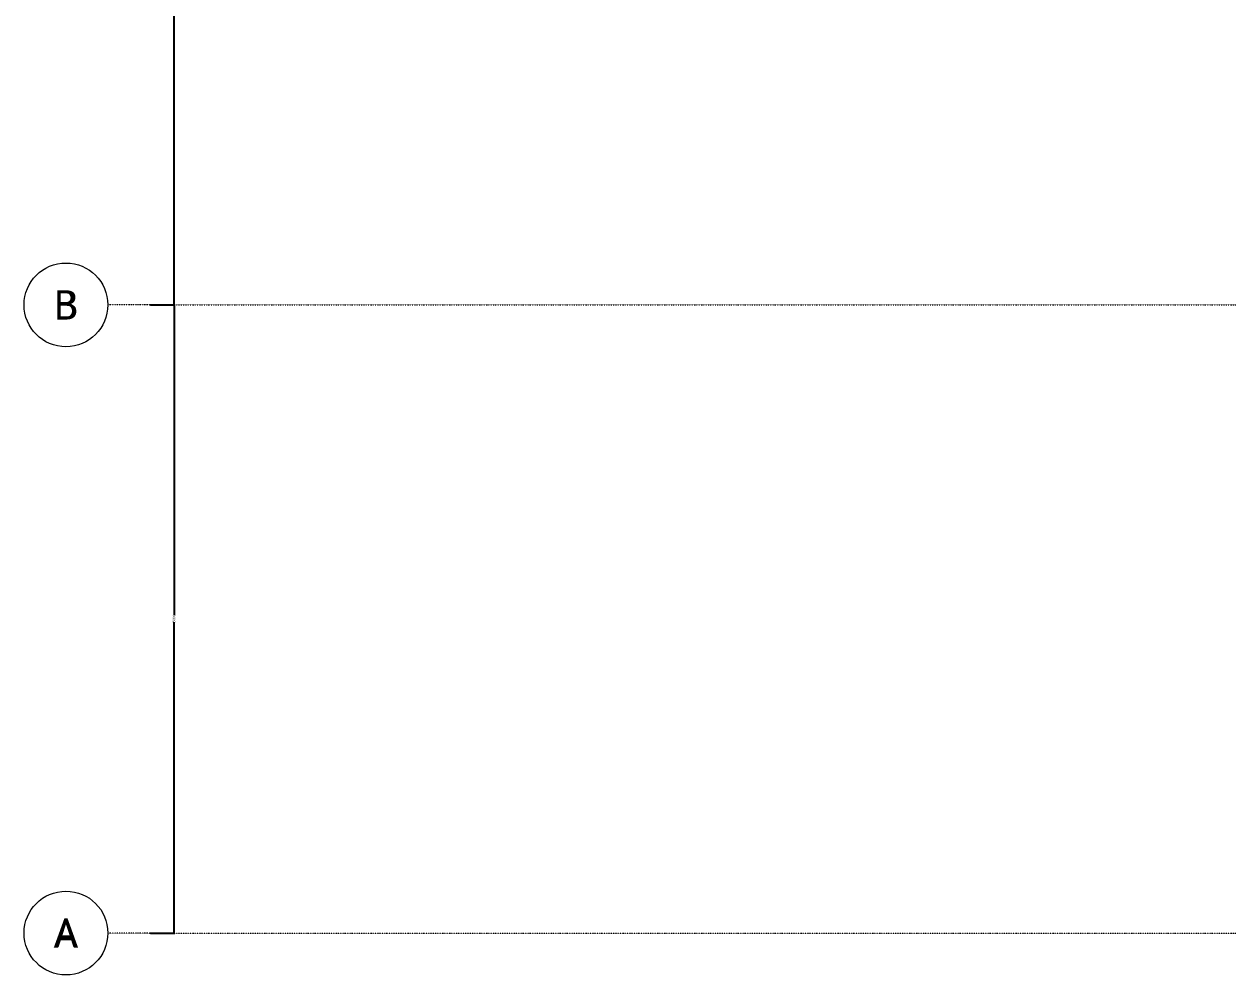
# Model space of a CAD drawing. Extents: x -32000 to 290600, y -29000 to 131250.
# Drawn here: x -32000 to -3256, y -1000 to 21705 of the extents above; entities that cross this region are included whole.
import ezdxf
from ezdxf.enums import TextEntityAlignment as Align

# ---------------------------------------------------------------- set-up
doc = ezdxf.new("R2010")
doc.units = 0
doc.header["$LTSCALE"] = 10
doc.linetypes.add('H12PL3$0$JJP_三點線', pattern=[0.9, 0.3, -0.15, 0, -0.15, 0, -0.15, 0, -0.15])
doc.linetypes.add('XFM7P30ICA$0$H12PL3$0$JJP_三點線', pattern=[0.9, 0.3, -0.15, 0, -0.15, 0, -0.15, 0, -0.15])
for name, color, linetype in [('H12PL3$0$A-DIM', 252, 'Continuous'), ('H12PL3$0$S-GRID', 252, 'Continuous'), ('XFM7P30ICA$0$H12PL3$0$A-DIM', 252, 'Continuous'), ('XFM7P30ICA$0$H12PL3$0$S-GRID', 252, 'Continuous')]:
    doc.layers.add(name, color=color, linetype=linetype)
doc.styles.add('H12PL3$0$dim-txt', font='isocp.shx', dxfattribs={"width": 0.7, "bigfont": 'chineset.shx'})
doc.styles.add('H12PL3$0$Standard', font='', dxfattribs={"width": 0.8})
doc.styles.add('XFM7P30ICA$0$H12PL3$0$dim-txt', font='isocp.shx', dxfattribs={"width": 0.7, "bigfont": 'chineset.shx'})
doc.styles.add('XFM7P30ICA$0$H12PL3$0$Standard', font='isocp.shx', dxfattribs={"bigfont": 'chineset.shx'})
doc.styles.get('H12PL3$0$Standard').set_extended_font_data('Microsoft JhengHei')
doc.dimstyles.new('H12PL3$0$ARCH-dim-200MM', dxfattribs={"dimscale": 200, "dimtxt": 0.3, "dimasz": 0.1, "dimexe": 0.1, "dimexo": 0.1, "dimgap": 0.05, "dimtad": 1, "dimdec": 0, "dimlfac": 10, "dimrnd": 0.5, "dimdsep": 46, "dimtxsty": 'H12PL3$0$dim-txt', "dimblk": 'H12PL3$0$_Dot', "dimcen": 2, "dimclrd": 256, "dimclre": 256, "dimclrt": 256, "dimadec": 0, "dimazin": 0, "dimtfac": 1, "dimtix": 1, "dimtmove": 2, "dimatfit": 3, "dimldrblk": 'H12PL3$0$_OBLIQUE', "dimfxl": 1, "dimtvp": 1, "dimtolj": 1, "dimarcsym": 0})
doc.dimstyles.new('XFM7P30ICA$0$H12PL3$0$ARCH-dim-200MM', dxfattribs={"dimscale": 200, "dimtxt": 0.3, "dimasz": 0.1, "dimexe": 0.1, "dimexo": 0.1, "dimgap": 0.05, "dimtad": 1, "dimdec": 0, "dimlfac": 10, "dimrnd": 0.5, "dimdsep": 46, "dimtxsty": 'XFM7P30ICA$0$H12PL3$0$dim-txt', "dimblk": 'XFM7P30ICA$0$H12PL3$0$_Dot', "dimcen": 2, "dimclrd": 256, "dimclre": 256, "dimclrt": 256, "dimadec": 0, "dimazin": 0, "dimtfac": 1, "dimtix": 1, "dimtmove": 2, "dimatfit": 3, "dimldrblk": 'XFM7P30ICA$0$H12PL3$0$_OBLIQUE', "dimfxl": 1, "dimtvp": 1, "dimtolj": 1, "dimarcsym": 0})

# ---------------------------------------------------------------- blocks, each defined once
blk = doc.blocks.new('*D113')
at = {"layer": 'DEFPOINTS', "color": 0, "linetype": 'Continuous', "transparency": 16777216}
for p in [(-29000, 30000), (-29000, 15000), (-28420, 15000)]:
    blk.add_point(p, dxfattribs=at)
at = {"layer": 'H12PL3$0$A-DIM', "linetype": 'Continuous', "lineweight": -2, "transparency": 16777216}
for p, q in [((-28980, 30000), (-28400, 30000)), ((-28420, 29980), (-28420, 22588)), ((-28420, 15020), (-28420, 22412)), ((-28980, 15000), (-28400, 15000))]:
    blk.add_line(p, q, dxfattribs=at)
at = {"layer": 'H12PL3$0$A-DIM', "linetype": 'Continuous', "lineweight": 0, "transparency": 16777216, "insert": (-28420, 22500), "char_height": 60, "attachment_point": 5, "rotation": 90, "style": 'H12PL3$0$dim-txt'}
blk.add_mtext('\\A1;150000', dxfattribs=at)
blk = doc.blocks.new('H12PL3$0$_Dot')
blk = doc.blocks.new('H12PL3$0$_OBLIQUE')
at = {"color": 0, "linetype": 'ByBlock', "lineweight": -2}
blk.add_line((-0.5, -0.5), (0.5, 0.5), dxfattribs=at)
blk = doc.blocks.new('*D114')
at = {"layer": 'DEFPOINTS', "color": 0, "linetype": 'Continuous', "transparency": 16777216}
for p in [(-29000, 15000), (-29000, 0), (-28420, 0)]:
    blk.add_point(p, dxfattribs=at)
at = {"layer": 'H12PL3$0$A-DIM', "linetype": 'Continuous', "lineweight": -2, "transparency": 16777216}
for p, q in [((-28980, 15000), (-28400, 15000)), ((-28420, 14980), (-28420, 7588)), ((-28420, 20), (-28420, 7412)), ((-28980, 0), (-28400, 0))]:
    blk.add_line(p, q, dxfattribs=at)
at = {"layer": 'H12PL3$0$A-DIM', "linetype": 'Continuous', "lineweight": 0, "transparency": 16777216, "insert": (-28420, 7500), "char_height": 60, "attachment_point": 5, "rotation": 90, "style": 'H12PL3$0$dim-txt'}
blk.add_mtext('\\A1;150000', dxfattribs=at)
blk = doc.blocks.new('XFM7P30ICA$0$H12PL3$0$_Dot')
at = {"color": 0, "linetype": 'ByBlock', "lineweight": -2}
blk.add_line((-0.5, 0), (-1, 0), dxfattribs=at)
at = {"color": 0, "linetype": 'ByBlock', "const_width": 0.5}
blk.add_lwpolyline([(-0.25, 0, 1), (0.25, 0, 1)], format="xyb", close=True, dxfattribs=at)
blk = doc.blocks.new('*D632')
at = {"layer": 'DEFPOINTS', "color": 0, "linetype": 'Continuous', "transparency": 16777216}
for p in [(-29000, 30000), (-29000, 15000), (-28420, 15000)]:
    blk.add_point(p, dxfattribs=at)
at = {"layer": 'XFM7P30ICA$0$H12PL3$0$A-DIM', "linetype": 'Continuous', "lineweight": -2, "transparency": 16777216}
for p, q in [((-28980, 30000), (-28400, 30000)), ((-28420, 29980), (-28420, 22588)), ((-28420, 15020), (-28420, 22412)), ((-28980, 15000), (-28400, 15000))]:
    blk.add_line(p, q, dxfattribs=at)
at = {"layer": 'XFM7P30ICA$0$H12PL3$0$A-DIM', "linetype": 'Continuous', "lineweight": -2, "transparency": 16777216, "xscale": 20, "yscale": 20, "zscale": 20}
for p, rotation in [((-28420, 30000), 90), ((-28420, 15000), 270)]:
    blk.add_blockref('XFM7P30ICA$0$H12PL3$0$_Dot', p, dxfattribs=dict(at, rotation=rotation))
at = {"layer": 'XFM7P30ICA$0$H12PL3$0$A-DIM', "linetype": 'Continuous', "lineweight": 0, "transparency": 16777216, "insert": (-28420, 22500), "char_height": 60, "attachment_point": 5, "rotation": 90, "style": 'XFM7P30ICA$0$H12PL3$0$dim-txt'}
blk.add_mtext('\\A1;150000', dxfattribs=at)
blk = doc.blocks.new('XFM7P30ICA$0$H12PL3$0$_OBLIQUE')
at = {"color": 0, "linetype": 'ByBlock', "lineweight": -2}
blk.add_line((-0.5, -0.5), (0.5, 0.5), dxfattribs=at)
blk = doc.blocks.new('*D633')
at = {"layer": 'DEFPOINTS', "color": 0, "linetype": 'Continuous', "transparency": 16777216}
for p in [(-29000, 15000), (-29000, 0), (-28420, 0)]:
    blk.add_point(p, dxfattribs=at)
at = {"layer": 'XFM7P30ICA$0$H12PL3$0$A-DIM', "linetype": 'Continuous', "lineweight": -2, "transparency": 16777216}
for p, q in [((-28980, 15000), (-28400, 15000)), ((-28420, 14980), (-28420, 7588)), ((-28420, 20), (-28420, 7412)), ((-28980, 0), (-28400, 0))]:
    blk.add_line(p, q, dxfattribs=at)
at = {"layer": 'XFM7P30ICA$0$H12PL3$0$A-DIM', "linetype": 'Continuous', "lineweight": -2, "transparency": 16777216, "xscale": 20, "yscale": 20, "zscale": 20}
for p, rotation in [((-28420, 15000), 90), ((-28420, 0), 270)]:
    blk.add_blockref('XFM7P30ICA$0$H12PL3$0$_Dot', p, dxfattribs=dict(at, rotation=rotation))
at = {"layer": 'XFM7P30ICA$0$H12PL3$0$A-DIM', "linetype": 'Continuous', "lineweight": 0, "transparency": 16777216, "insert": (-28420, 7500), "char_height": 60, "attachment_point": 5, "rotation": 90, "style": 'XFM7P30ICA$0$H12PL3$0$dim-txt'}
blk.add_mtext('\\A1;150000', dxfattribs=at)
blk = doc.blocks.new('H12PL3')
at = {"layer": 'H12PL3$0$S-GRID', "linetype": 'H12PL3$0$JJP_三點線', "lineweight": 0}
for p, q in [((-29000, 15000), (-30000, 15000)), ((-29000, 15000), (289600, 15000)), ((-29000, 0), (-30000, 0)), ((-29000, 0), (289600, 0))]:
    blk.add_line(p, q, dxfattribs=at)
at = {"layer": 'H12PL3$0$S-GRID', "lineweight": 0}
for centre in [(-31000, 15000), (-31000, 0)]:
    blk.add_circle(centre, 1000, dxfattribs=at)
at = {"layer": 'H12PL3$0$S-GRID', "linetype": 'H12PL3$0$JJP_三點線', "lineweight": 0}
for p in [(-29000, 15000), (-29000, 15000), (-29000, 0), (-29000, 0)]:
    blk.add_point(p, dxfattribs=at)
at = {"layer": 'H12PL3$0$S-GRID', "style": 'H12PL3$0$Standard'}
for s, p in [('B', (-31000, 15350)), ('A', (-31000, 350))]:
    blk.add_text(s, height=700, dxfattribs=at).set_placement(p, align=Align.TOP_CENTER)
at = {"layer": 'H12PL3$0$A-DIM', "linetype": 'Continuous', "lineweight": 0}
for base, p1, p2, picture, middle in [((-28420, 15000), (-29000, 30000), (-29000, 15000), '*D113', (-28420, 22500)), ((-28420, 0), (-29000, 15000), (-29000, 0), '*D114', (-28420, 7500))]:
    dim = blk.add_linear_dim(base=base, p1=p1, p2=p2, angle=270, dimstyle='H12PL3$0$ARCH-dim-200MM', dxfattribs=at)
    dim.commit()
    dim.dimension.update_dxf_attribs({"geometry": picture, "text_midpoint": middle, "dimtype": 128, "text_rotation": 90})
blk = doc.blocks.new('XFM7P30ICA$0$H12PL3')
at = {"layer": 'XFM7P30ICA$0$H12PL3$0$S-GRID', "linetype": 'XFM7P30ICA$0$H12PL3$0$JJP_三點線', "lineweight": 0}
for p, q in [((-29000, 15000), (-30000, 15000)), ((-29000, 15000), (289600, 15000)), ((-29000, 0), (-30000, 0)), ((-29000, 0), (289600, 0))]:
    blk.add_line(p, q, dxfattribs=at)
at = {"layer": 'XFM7P30ICA$0$H12PL3$0$S-GRID', "lineweight": 0}
for centre in [(-31000, 15000), (-31000, 0)]:
    blk.add_circle(centre, 1000, dxfattribs=at)
at = {"layer": 'XFM7P30ICA$0$H12PL3$0$S-GRID', "linetype": 'XFM7P30ICA$0$H12PL3$0$JJP_三點線', "lineweight": 0}
for p in [(-29000, 15000), (-29000, 15000), (-29000, 0), (-29000, 0)]:
    blk.add_point(p, dxfattribs=at)
at = {"layer": 'XFM7P30ICA$0$H12PL3$0$S-GRID', "style": 'XFM7P30ICA$0$H12PL3$0$Standard'}
for s, p in [('B', (-31000, 15350)), ('A', (-31000, 350))]:
    blk.add_text(s, height=700, dxfattribs=at).set_placement(p, align=Align.TOP_CENTER)
at = {"layer": 'XFM7P30ICA$0$H12PL3$0$A-DIM', "linetype": 'Continuous', "lineweight": 0}
for base, p1, p2, picture, middle in [((-28420, 15000), (-29000, 30000), (-29000, 15000), '*D632', (-28420, 22500)), ((-28420, 0), (-29000, 15000), (-29000, 0), '*D633', (-28420, 7500))]:
    dim = blk.add_linear_dim(base=base, p1=p1, p2=p2, angle=270, dimstyle='XFM7P30ICA$0$H12PL3$0$ARCH-dim-200MM', dxfattribs=at)
    dim.commit()
    dim.dimension.update_dxf_attribs({"geometry": picture, "text_midpoint": middle, "dimtype": 128, "text_rotation": 90})
blk = doc.blocks.new('XFM7P30ICA')
blk.add_blockref('XFM7P30ICA$0$H12PL3', (0, 0))

msp = doc.modelspace()

# ---------------------------------------------------------------- block references
for name in ['H12PL3', 'XFM7P30ICA']:
    msp.add_blockref(name, (0, 0))

doc.saveas('drawing.dxf')
